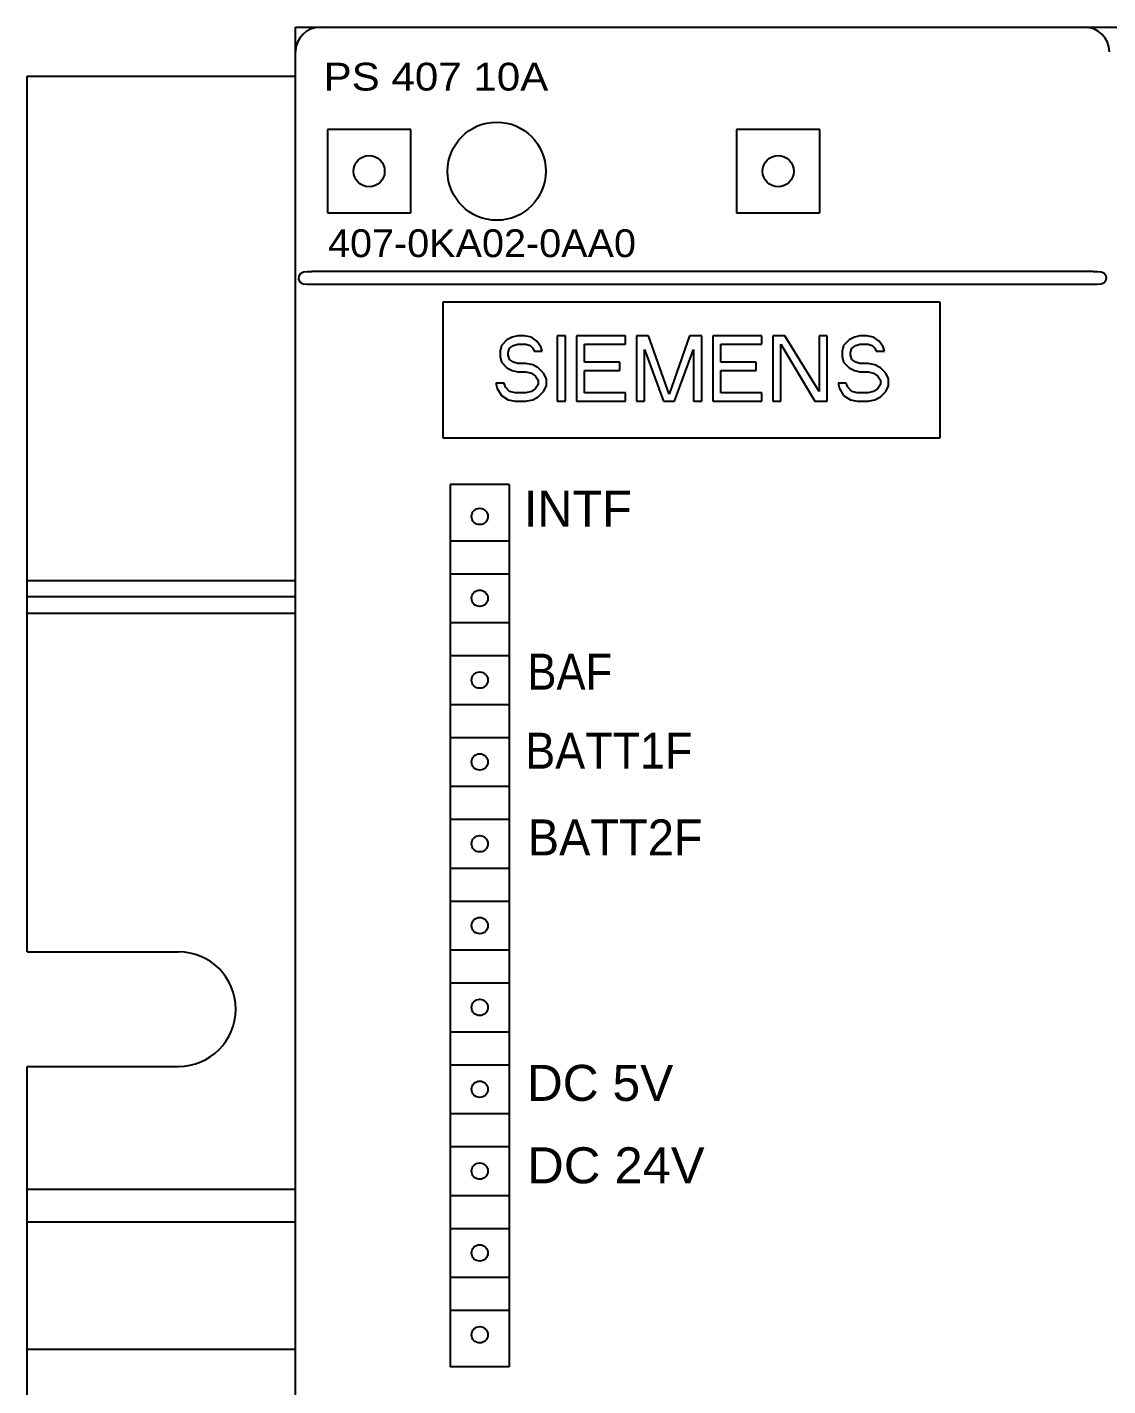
# Model space of a CAD drawing. Extents: x 430 to 1632, y -19 to 271.
# Drawn here: x 1149.8 to 1215.9, y 187.8 to 270.9 of the extents above; entities that cross this region are included whole.
import ezdxf
from ezdxf.enums import TextEntityAlignment as Align

# ---------------------------------------------------------------- set-up
doc = ezdxf.new("R2010")
doc.units = 0
doc.header["$LTSCALE"] = 5
doc.header["$MEASUREMENT"] = 0
doc.layers.get('0').update_dxf_attribs({"linetype": 'CONTINUOUS'})

msp = doc.modelspace()

# ---------------------------------------------------------------- linework, layer by layer
at = {"color": 7, "linetype": 'Continuous'}
for p, q in [((1166.246, 199.252), (1166.246, 270.852)), ((1166.246, 270.852), (1315.946, 270.852)), ((1167.746, 270.852), (1214.496, 270.852)), ((1166.246, -17.648), (1166.246, 269.352)), ((1149.846, 214.352), (1149.846, 267.852)), ((1149.846, 267.852), (1166.246, 267.852)), ((1168.196, 264.602), (1168.196, 259.502)), ((1173.296, 264.602), (1168.196, 264.602)), ((1173.296, 259.502), (1173.296, 264.602)), ((1193.196, 264.602), (1193.196, 259.502)), ((1198.296, 264.602), (1193.196, 264.602)), ((1198.296, 259.502), (1198.296, 264.602)), ((1168.196, 259.502), (1173.296, 259.502)), ((1193.196, 259.502), (1198.296, 259.502)), ((1166.467, 255.666), (1166.567, 255.821)), ((1166.567, 255.821), (1166.732, 255.896)), ((1166.732, 255.896), (1166.966, 255.92)), ((1166.966, 255.92), (1167.246, 255.922)), ((1214.996, 255.922), (1167.246, 255.922)), ((1214.996, 255.922), (1215.254, 255.921)), ((1215.254, 255.921), (1215.478, 255.903)), ((1215.478, 255.903), (1215.644, 255.843)), ((1215.644, 255.843), (1215.75, 255.728)), ((1215.75, 255.728), (1215.796, 255.535)), ((1166.454, 255.432), (1166.467, 255.666)), ((1166.546, 255.242), (1166.454, 255.432)), ((1166.716, 255.152), (1166.546, 255.242)), ((1166.956, 255.125), (1166.716, 255.152)), ((1167.246, 255.122), (1166.956, 255.125)), ((1214.996, 255.122), (1167.246, 255.122)), ((1215.259, 255.124), (1214.996, 255.122)), ((1215.483, 255.143), (1215.259, 255.124)), ((1215.648, 255.204), (1215.483, 255.143)), ((1215.755, 255.328), (1215.648, 255.204)), ((1215.796, 255.535), (1215.755, 255.328)), ((1175.246, 254.052), (1175.246, 245.752)), ((1205.646, 254.052), (1175.246, 254.052)), ((1205.646, 245.752), (1205.646, 254.052)), ((1179.162, 251.747), (1178.829, 251.407)), ((1179.496, 251.917), (1179.162, 251.747)), ((1179.829, 252.002), (1179.496, 251.917)), ((1180.246, 252.002), (1179.829, 252.002)), ((1180.662, 251.917), (1180.246, 252.002)), ((1180.996, 251.662), (1180.662, 251.917)), ((1181.246, 251.322), (1180.996, 251.662)), ((1182.246, 252.002), (1182.246, 248.002)), ((1182.746, 252.002), (1182.246, 252.002)), ((1182.746, 248.002), (1182.746, 252.002)), ((1183.412, 252.002), (1183.412, 248.002)), ((1186.412, 252.002), (1183.412, 252.002)), ((1186.412, 251.492), (1186.412, 252.002)), ((1187.079, 252.002), (1187.079, 248.002)), ((1187.829, 252.002), (1187.079, 252.002)), ((1189.079, 248.428), (1187.829, 252.002)), ((1190.329, 252.002), (1189.079, 248.428)), ((1191.079, 252.002), (1190.329, 252.002)), ((1191.079, 248.002), (1191.079, 252.002)), ((1191.746, 252.002), (1191.746, 248.002)), ((1194.746, 252.002), (1191.746, 252.002)), ((1194.746, 251.492), (1194.746, 252.002)), ((1195.412, 252.002), (1195.412, 248.002)), ((1196.162, 252.002), (1195.412, 252.002)), ((1198.246, 248.598), (1196.162, 252.002)), ((1198.246, 252.002), (1198.246, 248.598)), ((1198.746, 252.002), (1198.246, 252.002)), ((1198.746, 248.002), (1198.746, 252.002)), ((1200.079, 251.747), (1199.746, 251.407)), ((1200.412, 251.917), (1200.079, 251.747)), ((1200.746, 252.002), (1200.412, 251.917)), ((1201.162, 252.002), (1200.746, 252.002)), ((1201.579, 251.917), (1201.162, 252.002)), ((1201.912, 251.662), (1201.579, 251.917)), ((1202.162, 251.322), (1201.912, 251.662)), ((1178.829, 251.407), (1178.746, 251.066)), ((1178.746, 251.066), (1178.746, 250.726)), ((1178.746, 250.726), (1178.829, 250.385)), ((1179.246, 250.981), (1179.329, 251.236)), ((1179.246, 250.811), (1179.246, 250.981)), ((1179.329, 250.556), (1179.246, 250.811)), ((1179.329, 251.236), (1179.579, 251.407)), ((1179.579, 251.407), (1179.829, 251.492)), ((1179.829, 251.492), (1180.329, 251.492)), ((1180.329, 251.492), (1180.579, 251.407)), ((1180.579, 251.407), (1180.746, 251.236)), ((1180.746, 251.236), (1180.829, 251.066)), ((1180.829, 251.066), (1181.329, 251.066)), ((1181.329, 251.066), (1181.246, 251.322)), ((1183.912, 250.385), (1183.912, 251.492)), ((1183.912, 251.492), (1186.412, 251.492)), ((1187.579, 248.002), (1187.579, 251.151)), ((1187.579, 251.151), (1188.746, 248.002)), ((1189.412, 248.002), (1190.579, 251.151)), ((1190.579, 251.151), (1190.579, 248.002)), ((1192.246, 250.385), (1192.246, 251.492)), ((1192.246, 251.492), (1194.746, 251.492)), ((1195.912, 248.002), (1195.912, 251.492)), ((1195.912, 251.492), (1197.996, 248.002)), ((1199.746, 251.407), (1199.662, 251.066)), ((1199.662, 251.066), (1199.662, 250.726)), ((1199.662, 250.726), (1199.746, 250.385)), ((1200.162, 250.981), (1200.246, 251.236)), ((1200.162, 250.811), (1200.162, 250.981)), ((1200.246, 250.556), (1200.162, 250.811)), ((1200.246, 251.236), (1200.496, 251.407)), ((1200.496, 251.407), (1200.746, 251.492)), ((1200.746, 251.492), (1201.246, 251.492)), ((1201.246, 251.492), (1201.496, 251.407)), ((1201.496, 251.407), (1201.662, 251.236)), ((1201.662, 251.236), (1201.746, 251.066)), ((1201.746, 251.066), (1202.246, 251.066)), ((1202.246, 251.066), (1202.162, 251.322)), ((1178.829, 250.385), (1179.162, 250.045)), ((1179.162, 250.045), (1179.496, 249.875)), ((1179.579, 250.385), (1179.329, 250.556)), ((1179.829, 250.3), (1179.579, 250.385)), ((1180.329, 250.3), (1179.829, 250.3)), ((1180.746, 250.215), (1180.329, 250.3)), ((1181.079, 250.045), (1180.746, 250.215)), ((1181.412, 249.704), (1181.079, 250.045)), ((1186.079, 250.385), (1183.912, 250.385)), ((1186.079, 249.875), (1186.079, 250.385)), ((1194.412, 250.385), (1192.246, 250.385)), ((1194.412, 249.875), (1194.412, 250.385)), ((1199.746, 250.385), (1200.079, 250.045)), ((1200.079, 250.045), (1200.412, 249.875)), ((1200.496, 250.385), (1200.246, 250.556)), ((1200.746, 250.3), (1200.496, 250.385)), ((1201.246, 250.3), (1200.746, 250.3)), ((1201.662, 250.215), (1201.246, 250.3)), ((1201.996, 250.045), (1201.662, 250.215)), ((1202.329, 249.704), (1201.996, 250.045)), ((1178.496, 249.109), (1178.579, 248.768)), ((1178.996, 249.109), (1178.496, 249.109)), ((1179.079, 248.853), (1178.996, 249.109)), ((1179.496, 249.875), (1179.829, 249.79)), ((1179.829, 249.79), (1180.329, 249.79)), ((1180.329, 249.79), (1180.662, 249.704)), ((1180.662, 249.704), (1180.912, 249.534)), ((1180.912, 249.534), (1181.079, 249.279)), ((1181.079, 249.279), (1181.079, 249.024)), ((1181.579, 249.364), (1181.412, 249.704)), ((1181.579, 248.939), (1181.579, 249.364)), ((1183.912, 248.513), (1183.912, 249.875)), ((1183.912, 249.875), (1186.079, 249.875)), ((1192.246, 248.513), (1192.246, 249.875)), ((1192.246, 249.875), (1194.412, 249.875)), ((1199.412, 249.109), (1199.496, 248.768)), ((1199.912, 249.109), (1199.412, 249.109)), ((1199.996, 248.853), (1199.912, 249.109)), ((1200.412, 249.875), (1200.746, 249.79)), ((1200.746, 249.79), (1201.246, 249.79)), ((1201.246, 249.79), (1201.579, 249.704)), ((1201.579, 249.704), (1201.829, 249.534)), ((1201.829, 249.534), (1201.996, 249.279)), ((1201.996, 249.279), (1201.996, 249.024)), ((1202.496, 249.364), (1202.329, 249.704)), ((1202.496, 248.939), (1202.496, 249.364)), ((1178.579, 248.768), (1178.829, 248.343)), ((1178.829, 248.343), (1179.246, 248.087)), ((1179.329, 248.598), (1179.079, 248.853)), ((1179.662, 248.513), (1179.329, 248.598)), ((1180.329, 248.513), (1179.662, 248.513)), ((1180.662, 248.598), (1180.329, 248.513)), ((1180.912, 248.768), (1180.662, 248.598)), ((1180.746, 248.087), (1181.079, 248.258)), ((1181.079, 249.024), (1180.912, 248.768)), ((1181.079, 248.258), (1181.412, 248.598)), ((1181.412, 248.598), (1181.579, 248.939)), ((1186.412, 248.513), (1183.912, 248.513)), ((1186.412, 248.002), (1186.412, 248.513)), ((1194.746, 248.513), (1192.246, 248.513)), ((1194.746, 248.002), (1194.746, 248.513)), ((1199.496, 248.768), (1199.746, 248.343)), ((1199.746, 248.343), (1200.162, 248.087)), ((1200.246, 248.598), (1199.996, 248.853)), ((1200.579, 248.513), (1200.246, 248.598)), ((1201.246, 248.513), (1200.579, 248.513)), ((1201.579, 248.598), (1201.246, 248.513)), ((1201.829, 248.768), (1201.579, 248.598)), ((1201.662, 248.087), (1201.996, 248.258)), ((1201.996, 249.024), (1201.829, 248.768)), ((1201.996, 248.258), (1202.329, 248.598)), ((1202.329, 248.598), (1202.496, 248.939)), ((1179.246, 248.087), (1179.662, 248.002)), ((1179.662, 248.002), (1180.329, 248.002)), ((1180.329, 248.002), (1180.746, 248.087)), ((1182.246, 248.002), (1182.746, 248.002)), ((1183.412, 248.002), (1186.412, 248.002)), ((1187.079, 248.002), (1187.579, 248.002)), ((1188.746, 248.002), (1189.412, 248.002)), ((1190.579, 248.002), (1191.079, 248.002)), ((1191.746, 248.002), (1194.746, 248.002)), ((1195.412, 248.002), (1195.912, 248.002)), ((1197.996, 248.002), (1198.746, 248.002)), ((1200.162, 248.087), (1200.579, 248.002)), ((1200.579, 248.002), (1201.246, 248.002)), ((1201.246, 248.002), (1201.662, 248.087)), ((1175.246, 245.752), (1205.646, 245.752)), ((1175.707, 242.906), (1175.707, 189.006)), ((1179.307, 242.906), (1175.707, 242.906)), ((1179.307, 242.906), (1179.307, 189.006)), ((1179.307, 239.456), (1175.707, 239.456)), ((1175.707, 237.456), (1179.307, 237.456)), ((1149.846, 237.052), (1166.246, 237.052)), ((1166.246, 236.052), (1149.846, 236.052)), ((1149.846, 235.052), (1166.246, 235.052)), ((1179.307, 234.456), (1175.707, 234.456)), ((1175.707, 232.456), (1179.307, 232.456)), ((1179.307, 229.456), (1175.707, 229.456)), ((1175.707, 227.456), (1179.307, 227.456)), ((1179.307, 224.456), (1175.707, 224.456)), ((1175.707, 222.456), (1179.307, 222.456)), ((1179.307, 219.456), (1175.707, 219.456)), ((1175.707, 217.456), (1179.307, 217.456)), ((1149.846, 214.352), (1159.096, 214.352)), ((1179.307, 214.456), (1175.707, 214.456)), ((1175.707, 212.456), (1179.307, 212.456)), ((1179.307, 209.456), (1175.707, 209.456)), ((1149.846, 24.352), (1149.846, 207.352)), ((1149.846, 207.352), (1159.096, 207.352)), ((1175.707, 207.456), (1179.307, 207.456)), ((1179.307, 204.456), (1175.707, 204.456)), ((1175.707, 202.456), (1179.307, 202.456)), ((1149.846, 199.852), (1166.246, 199.852)), ((1166.246, 25.975), (1166.246, 199.252)), ((1179.307, 199.456), (1175.707, 199.456)), ((1149.846, 197.852), (1166.246, 197.852)), ((1175.707, 197.456), (1179.307, 197.456)), ((1179.307, 194.456), (1175.707, 194.456)), ((1175.707, 192.456), (1179.307, 192.456)), ((1166.246, 190.052), (1149.846, 190.052)), ((1179.307, 189.006), (1175.707, 189.006))]:
    msp.add_line(p, q, dxfattribs=at)
for centre, radius in [((1178.546, 262.052), 3), ((1170.746, 262.052), 0.95), ((1195.746, 262.052), 0.95), ((1177.507, 240.956), 0.5), ((1177.507, 235.956), 0.5), ((1177.507, 230.956), 0.5), ((1177.507, 225.956), 0.5), ((1177.507, 220.956), 0.5), ((1177.507, 215.956), 0.5), ((1177.507, 210.956), 0.5), ((1177.507, 205.956), 0.5), ((1177.507, 200.956), 0.5), ((1177.507, 195.956), 0.5), ((1177.507, 190.956), 0.5)]:
    msp.add_circle(centre, radius, dxfattribs=at)
for centre, radius, start, end in [((1167.746, 269.352), 1.5, 90, 180), ((1214.496, 269.352), 1.5, 0, 90), ((1159.096, 210.852), 3.5, 270, 90)]:
    msp.add_arc(centre, radius, start, end, dxfattribs=at)

# ---------------------------------------------------------------- texts
for s, height, width, p, p2 in [('PS 407 10A ', 1.7, 0.822581, (1167.963, 266.979), (1182.413, 266.979)), ('407-0KA02-0AA0', 1.7, 0.862709, (1168.234, 256.802), (1187.056, 256.802)), ('INTF', 2.2, 0.9, (1180.201, 240.334), (1186.801, 240.334)), ('BAF', 2.2, 0.883929, (1180.419, 230.371), (1185.605, 230.371)), ('BATT1F', 2.2, 0.870536, (1180.29, 225.544), (1190.504, 225.544)), ('BATT2F', 2.2, 0.857143, (1180.442, 220.245), (1191.127, 220.245)), ('DC 5V', 2.2, 0.814286, (1180.383, 205.249), (1189.341, 205.249)), ('DC 24V', 2.2, 0.821429, (1180.41, 200.211), (1191.253, 200.211))]:
    msp.add_text(s, height=height, dxfattribs=dict(at, width=width)).set_placement(p, p2, align=Align.FIT)

doc.saveas('drawing.dxf')
